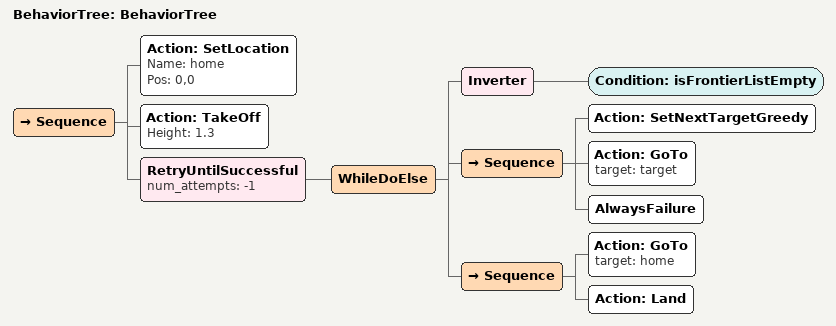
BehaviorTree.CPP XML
<?xml version="1.0"?>
<root main_tree_to_execute="BehaviorTree">
    <BehaviorTree ID="BehaviorTree">
        <Sequence>
            <Action ID="SetLocation" Name="home" Pos="0,0"/>
            <Action Height="1.3" ID="TakeOff"/>
            <RetryUntilSuccessful num_attempts="-1">
                <WhileDoElse>
                    <Inverter>
                        <Condition ID="isFrontierListEmpty"/>
                    </Inverter>
                    <Sequence>
                        <Action ID="SetNextTargetGreedy"/>
                        <Action ID="GoTo" target="target"/>
                        <AlwaysFailure/>
                    </Sequence>
                    <Sequence>
                        <Action ID="GoTo" target="home"/>
                        <Action ID="Land"/>
                    </Sequence>
                </WhileDoElse>
            </RetryUntilSuccessful>
        </Sequence>
    </BehaviorTree>
</root>
